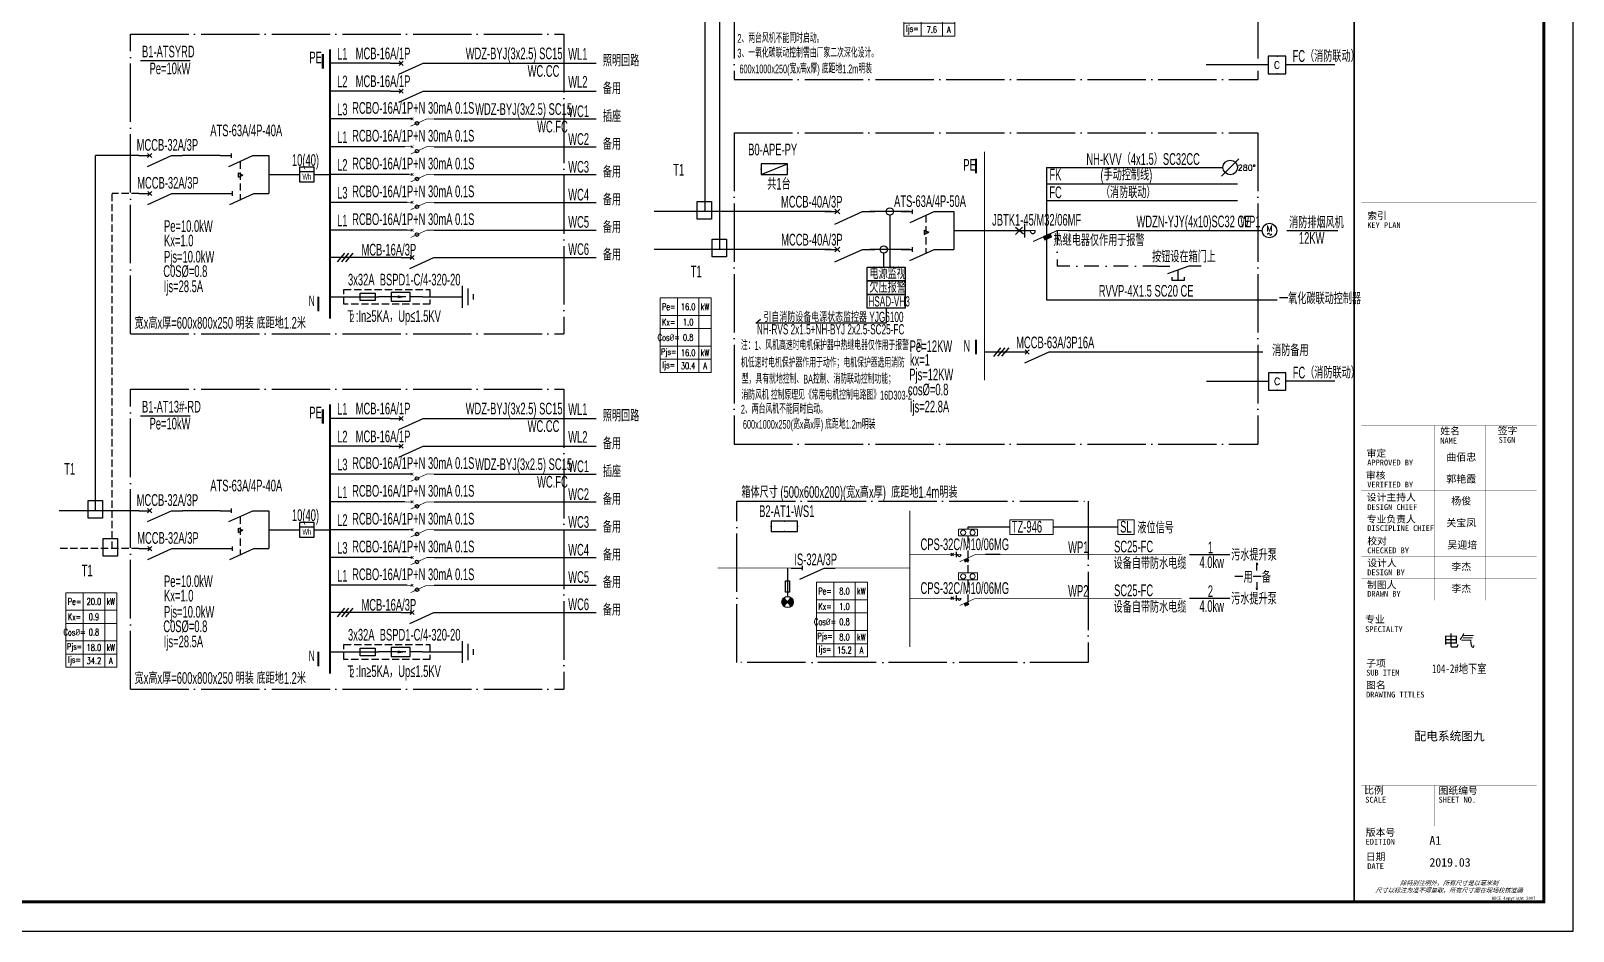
# Model space of a CAD drawing. Extents: x 776418 to 2076422, y -1170708 to 498544.
# Drawn here: x 961310 to 1014120, y -651053 to -620229 of the extents above; entities that cross this region are included whole.
import ezdxf
from ezdxf.enums import TextEntityAlignment as Align

# ---------------------------------------------------------------- set-up
doc = ezdxf.new("R2010")
doc.units = 0
doc.header["$LTSCALE"] = 1000
doc.header["$MEASUREMENT"] = 0
for name, pattern in [('CONTINOUS', [0]), ('DASH', [0.35, 0.25, -0.1]), ('DASHDOT', [1, 0.5, -0.25, 0, -0.25]), ('DASHDOT2', [0.5, 0.25, -0.125, 0, -0.125]), ('DOTE', [2.42, 2, -0.2, 0.02, -0.2]), ('HIDDEN', [0.375, 0.25, -0.125])]:
    doc.linetypes.add(name, pattern=pattern)
doc.layers.get('0').update_dxf_attribs({"linetype": 'CONTINUOUS'})
doc.layers.get('Defpoints').update_dxf_attribs({"linetype": 'CONTINUOUS'})
for name, color, linetype in [('D-TEXT', 7, 'CONTINUOUS'), ('DOTLN', 2, 'DASH'), ('DQ', 255, 'CONTINOUS'), ('EL-1', 4, 'DASH'), ('EL-SYSTEM', 1, 'CONTINUOUS'), ('EL-TEXT', 3, 'CONTINUOUS'), ('ELEMENT', 3, 'CONTINUOUS'), ('EQUIP', 3, 'CONTINUOUS'), ('EQUIP-动力', 3, 'CONTINUOUS'), ('EQUIP-箱柜', 3, 'CONTINUOUS'), ('PUB_TEXT', 255, 'CONTINUOUS'), ('SHEET_LINE', 6, 'CONTINUOUS'), ('SHEET_TEXT', 7, 'CONTINUOUS'), ('TEL_TEXT', 3, 'CONTINUOUS'), ('TEL_TITLE', 7, 'CONTINUOUS'), ('WIRE-动力', 2, 'CONTINUOUS'), ('WIRE-照明', 1, 'CONTINUOUS'), ('WIRE-系统', 4, 'CONTINUOUS'), ('字', 7, 'CONTINUOUS')]:
    doc.layers.add(name, color=color, linetype=linetype)
doc.layers.add('层1', color=7, linetype='CONTINUOUS', lineweight=0)
doc.styles.add('_COMPLEX', font='ROS', dxfattribs={"width": 0.6, "bigfont": 'JD'})
doc.styles.add('_JD', font='ros.shx', dxfattribs={"width": 0.8, "bigfont": 'JD.shx'})
doc.styles.add('_TCH_LABEL', font='COMPLEX', dxfattribs={"bigfont": 'GBCBIG'})
doc.styles.add('_TEL_DIM', font='SIMPLEX', dxfattribs={"width": 0.7, "height": 3.5, "bigfont": 'HZTXT'})
doc.styles.add('DIM_FONT', font='SIMPLEX', dxfattribs={"width": 0.7, "bigfont": 'GBCBIG'})
doc.styles.get("Standard").update_dxf_attribs({"font": 'gbenor.shx', "bigfont": 'gbcbig.shx'})
doc.styles.add('华文细黑', font='STXIHEI.TTF')

# ---------------------------------------------------------------- blocks, each defined once
blk = doc.blocks.new('M_M7')
for p, q in [((-0.25, -0.2), (0, -0.75)), ((-0.047, -0.297), (0.047, -0.203)), ((-0.047, -0.203), (0.047, -0.297))]:
    blk.add_line(p, q)
for points in [[(0, 0), (0, -0.25)], [(0, -0.75), (0, -1)]]:
    blk.add_lwpolyline(points)
at = {"width": 0.8, "flags": 9}
blk.add_attdef('S', (0.25, -0.5), '', height=0.2, dxfattribs=at)
blk = doc.blocks.new('$element$00000525')
at = {"const_width": 0.0233}
for points in [[(0, 0), (0, -0.25)], [(-0.25, -0.2), (0, -0.75), (0, -1)], [(-0.047, -0.203), (0.047, -0.297)], [(0.047, -0.203), (-0.047, -0.297)]]:
    blk.add_lwpolyline(points, dxfattribs=at)
blk.add_circle((-0.151, -0.417), 0.0615)
at = {"flags": 9}
blk.add_attdef('S', (0, 0), '', height=0.00000667, dxfattribs=at)
blk = doc.blocks.new('M_M8')
for p, q in [((-0.25, -0.2), (0, -0.75)), ((0.05, -0.25), (-0.05, -0.25))]:
    blk.add_line(p, q)
for points in [[(0, 0), (0, -0.25)], [(0, -0.75), (0, -1)]]:
    blk.add_lwpolyline(points)
at = {"style": 'DIM_FONT', "width": 0.8, "flags": 9}
blk.add_attdef('S', (0.25, -0.5), '', height=0.2, dxfattribs=at)
blk = doc.blocks.new('M_M24')
for p, q in [((-0.25, -0.375), (0.25, -0.375)), ((-0.1875, -0.5), (0.1875, -0.5)), ((-0.0625, -0.625), (0.0625, -0.625))]:
    blk.add_line(p, q)
blk.add_lwpolyline([(0, 0), (0, -0.375)])
at = {"width": 0.8, "flags": 9}
blk.add_attdef('S', (0.25, -0.5), '', height=0.2, dxfattribs=at)
blk = doc.blocks.new('M_M17')
for p, q in [((-0.1, -0.717), (-0.1, -0.283)), ((-0.1, -0.283), (0.1, -0.283)), ((0.1, -0.283), (0.1, -0.717)), ((0, -0.383), (0, -0.717)), ((0.1, -0.717), (-0.1, -0.717))]:
    blk.add_line(p, q)
for points in [[(0, 0), (0, -0.283)], [(0, -0.717), (0, -1)]]:
    blk.add_lwpolyline(points)
for points in [[(-0.033, -0.567), (0.033, -0.567), (0, -0.367), (0.033, -0.567)], [(0.033, -0.567), (0, -0.367), (-0.033, -0.567), (0.033, -0.567)], [(0, -0.367), (-0.033, -0.567), (0.033, -0.567), (0, -0.367)]]:
    blk.add_solid(points)
at = {"width": 0.8, "flags": 9}
blk.add_attdef('S', (0.25, -0.5), '', height=0.2, dxfattribs=at)
blk = doc.blocks.new('_LINKPT1')
blk.add_line((0, 0), (0, 0))
blk = doc.blocks.new('M_Z15DKY')
for p, q in [((0.5, 0.5), (-0.5, 0.5)), ((-0.5, 0.5), (-0.5, -0.5)), ((-0.5, 0.2), (0.5, 0.2)), ((0.5, -0.5), (0.5, 0.5)), ((-0.5, -0.5), (0.5, -0.5))]:
    blk.add_line(p, q)
for p in [(-0.5, 0), (0, 0.5), (0.5, 0), (0, -0.5)]:
    blk.add_blockref('_LINKPT1', p)
at = {"style": '_COMPLEX', "width": 0.6}
blk.add_text('Wh', height=0.4, dxfattribs=at).set_placement((0, -0.35), align=Align.CENTER)
at = {"width": 0.8, "flags": 9}
blk.add_attdef('A', (0, 0), '', height=0.00002, dxfattribs=at)
blk = doc.blocks.new('WDCE Copyright200X')
at = {"const_width": 0.016}
blk.add_lwpolyline([(-10.6, 1.26, 1), (-11.4, 1.26, 1)], format="xyb", close=True, dxfattribs=at)
at = {"style": '华文细黑'}
for s, p in [('WDCE ', (-11.46, 0.5)), ('     Copyright ', (-3.51, 0.5))]:
    blk.add_text(s, height=1, dxfattribs=at).set_placement(p, align=Align.BOTTOM_RIGHT)
blk.add_text('c', height=0.6, dxfattribs=at).set_placement((-11.04, 1.35), align=Align.MIDDLE_CENTER)
blk.add_attdef('200X', text='', height=1, dxfattribs=at).set_placement((-0.45, 0.5), align=Align.BOTTOM_RIGHT)
blk = doc.blocks.new('A$C51FB5BAD')
at = {"layer": 'SHEET_LINE', "const_width": 50}
blk.add_lwpolyline([(-6500, -57400), (0, -57400), (0, -6150), (-6500, -6150)], close=True, dxfattribs=at)
at = {"layer": 'SHEET_LINE', "const_width": 5}
for points in [[(-6250, -15740), (-6250, -33443)], [(-6250, -33443), (-250, -33443), (-250, -15740)], [(-5750, -32740), (-750, -32740)], [(-6250, -33443), (-250, -33443)], [(-6250, -34426), (-250, -34426)], [(-6250, -47074), (-250, -47074), (-250, -41074), (-6250, -41074), (-6250, -47074)], [(-3750, -41074), (-3750, -47074)], [(-2000, -41074), (-2000, -47074)], [(-6250, -41824), (-250, -41824)], [(-6250, -42574), (-250, -42574)], [(-6250, -43324), (-250, -43324)], [(-6250, -44074), (-250, -44074)], [(-6250, -44824), (-250, -44824)], [(-6250, -45574), (-250, -45574)], [(-6250, -46324), (-250, -46324)], [(-6250, -47550), (-250, -47550), (-250, -56400), (-6250, -56400), (-6250, -47550)], [(-6250, -49050), (-250, -49050)], [(-6250, -49800), (-250, -49800)], [(-6250, -53400), (-250, -53400)], [(-3750, -53400), (-3750, -54800)], [(-6250, -54800), (-250, -54800)], [(-6250, -55600), (-250, -55600)]]:
    blk.add_lwpolyline(points, dxfattribs=at)
at = {"layer": 'SHEET_TEXT', "xscale": 100, "yscale": 100, "zscale": 100}
blk.add_blockref('WDCE Copyright200X', (-250, -57400), dxfattribs=at).add_auto_attribs({'200X': '2007'})
at = {"layer": 'SHEET_TEXT', "style": '华文细黑'}
for s, height, p in [('索引', 240, (-6050, -33786)), ('KEY PLAN', 200, (-6050, -34126)), ('姓名', 240, (-3550, -41153)), ('签字', 240, (-1581, -41143)), ('NAME', 200, (-3550, -41504)), ('SIGN', 200, (-1550, -41480)), ('审定', 240, (-6073, -41919)), ('审核', 240, (-6095, -42671)), ('APPROVED BY', 200, (-6050, -42256)), ('VERIFIED BY', 200, (-6050, -43009)), ('设计主持人', 240, (-6068, -43424)), ('DESIGN CHIEF', 200, (-6050, -43781)), ('专业负责人', 240, (-6067, -44174)), ('校对', 240, (-6050, -44924)), ('DISCIPLINE CHIEF', 200, (-6050, -44502)), ('CHECKED BY', 200, (-6050, -45263)), ('设计人', 240, (-6050, -45674)), ('制图人', 240, (-6061, -46424)), ('DESIGN BY', 200, (-6050, -46017)), ('DRAWN BY', 200, (-6050, -46750)), ('SPECIALTY', 200, (-6123, -47962)), ('专业', 240, (-6123, -47607)), ('子项', 240, (-6088, -49108)), ('SUB ITEM', 200, (-6088, -49450)), ('图名', 240, (-6091, -49859)), ('DRAWING TITLES', 200, (-6091, -50200)), ('比例', 240, (-6156, -53458)), ('SCALE', 200, (-6119, -53800)), ('SHEET NO.', 200, (-3610, -53800)), ('图纸编号', 240, (-3610, -53468)), ('版本号', 240, (-6100, -54897)), ('EDITION', 200, (-6106, -55239)), ('日期', 240, (-6100, -55732)), ('DATE', 200, (-6050, -56074))]:
    blk.add_text(s, height=height, dxfattribs=at).set_placement(p, align=Align.TOP_LEFT)
at = {"layer": 'SHEET_TEXT', "style": '华文细黑', "oblique": 20}
for s, p in [('尺寸以标注为准不得量取，所有尺寸需在现场校核准确', (-3250, -57000)), ('除特别注明外，所有尺寸是以毫米制', (-3250, -56750))]:
    blk.add_text(s, height=150, dxfattribs=at).set_placement(p, align=Align.MIDDLE_CENTER)
at = {"layer": '字', "style": '华文细黑'}
for s, p in [('A1', (-3921, -55441)), ('2019.03', (-3921, -56193))]:
    blk.add_text(s, height=296.2, dxfattribs=at).set_placement(p)
at = {"layer": '字', "insert": (-2908, -48482), "char_height": 400, "width": 78154.16, "attachment_point": 5, "style": '华文细黑'}
blk.add_mtext('电气', dxfattribs=at)
blk = doc.blocks.new('*T180')
at = {"layer": 'Defpoints', "color": 8, "linetype": 'ByBlock', "lineweight": 0, "transparency": 16777216}
for p, q in [((0, 0), (1749, 0)), ((0, 0), (0, -2550)), ((593, 0), (593, -2550)), ((1332, 0), (1332, -2550)), ((1749, 0), (1749, -2550)), ((0, -600), (1749, -600)), ((0, -1050), (1749, -1050)), ((0, -1650), (1749, -1650)), ((0, -2100), (1749, -2100)), ((0, -2550), (1749, -2550))]:
    blk.add_line(p, q, dxfattribs=at)
at = {"color": 0, "transparency": 16777216, "attachment_point": 5, "style": '_TEL_DIM'}
for s, insert, char_height, width in [('Pe=', (297, -300), 225, 593.32), ('20.0', (962, -300), 225, 738.01), ('kW', (1540, -300), 225, 417.31), ('Kx=', (297, -825), 225, 593.32), ('0.9', (962, -825), 225, 738.01), ('Cos{\\fISOCPEUR|b0|i0|c0|p34;%%C}=', (297, -1350), 225, 593.32), ('0.8', (962, -1350), 225, 738.01), ('Pjs=', (297, -1875), 210, 593.32), ('18.0', (962, -1875), 225, 738.01), ('kW', (1540, -1875), 225, 417.31), ('Ijs=', (297, -2325), 225, 593.32), ('34.2', (962, -2325), 225, 738.01), ('A', (1540, -2325), 225, 417.31)]:
    blk.add_mtext(s, dxfattribs=dict(at, insert=insert, char_height=char_height, width=width))
blk = doc.blocks.new('$equip_U$00000105(JDQINJING)')
for p, q in [((0.5, 1), (-0.5, 1)), ((-0.5, 1), (-0.5, 0)), ((0.5, 0), (0.5, 1)), ((-0.5, 0), (0.5, 0))]:
    blk.add_line(p, q)
for p in [(0, 1), (-0.5, 0.5), (0, 0), (0.5, 0.5)]:
    blk.add_point(p)
at = {"color": 7, "style": '_TEL_DIM'}
blk.add_attdef('$TEXT$', text='', height=0.4, dxfattribs=at).set_placement((-0.002, 0.507), align=Align.MIDDLE_CENTER)
at = {"color": 7, "style": '_TEL_DIM', "flags": 1}
blk.add_attdef('A', text='', height=0.00002, dxfattribs=at).set_placement((0, 0), align=Align.MIDDLE_CENTER)
blk = doc.blocks.new('$equip$00001416')
for p, q in [((0.75, 0.6), (-0.75, 0.6)), ((-0.75, 0), (0.75, 0.6)), ((-0.75, 0.6), (-0.75, 0)), ((-0.75, 0), (0.75, 0)), ((0.75, 0), (0.75, 0.6))]:
    blk.add_line(p, q)
for p in [(-0.75, 0.3), (0, 0.6), (0, 0), (0.75, 0.3)]:
    blk.add_point(p)
at = {"style": '_TCH_LABEL', "flags": 9}
blk.add_attdef('A', (0, 0), '', height=0.00002, dxfattribs=at)
blk = doc.blocks.new('$element$00000577')
at = {"const_width": 0.0233}
for points in [[(0, 0), (0, -0.25)], [(-0.25, -0.2), (0, -0.75), (0, -1)]]:
    blk.add_lwpolyline(points, dxfattribs=at)
blk.add_arc((-0.008, -0.192), 0.0589, 81.8699, 278.1301)
at = {"flags": 9}
blk.add_attdef('S', (0, 0), '', height=0.00000667, dxfattribs=at)
blk = doc.blocks.new('$equip$00001817')
blk.add_line((-0.59, -0.59), (0.59, 0.59))
blk.add_circle((0, 0), 0.5)
at = {"color": 7, "style": '_TEL_DIM', "flags": 1}
blk.add_attdef('A', text='', height=0.00002, dxfattribs=at).set_placement((0, 0), align=Align.MIDDLE_CENTER)
at = {"color": 7, "style": '_TEL_DIM'}
blk.add_attdef('$TEXT$', text='', height=0.4, dxfattribs=at).set_placement((1.36, -0.02), align=Align.MIDDLE_CENTER)
blk = doc.blocks.new('$element$00000544')
for points in [[(-0.25, -0.333), (-0.324, -0.333), (-0.324, -0.617), (-0.25, -0.617)], [(0, -1), (0, -0.721), (-0.176, -0.235)], [(0, 0), (0, -0.283)], [(-0.324, -0.478), (-0.087, -0.478)]]:
    blk.add_lwpolyline(points)
at = {"flags": 9}
blk.add_attdef('S', (0, 0), '', height=0.00000667, dxfattribs=at)
blk = doc.blocks.new('$equip$00001811')
blk.add_circle((0, 0), 0.5)
for centre, radius, start, end in [((-0.07, -0.27), 0.0768, 17.2272, 184.2164), ((0.07, -0.23), 0.0769, 197.2591, 5.1179)]:
    blk.add_arc(centre, radius, start, end)
at = {"color": 7, "style": '_TEL_DIM'}
blk.add_attdef('$TEXT$', text='', height=0.4, dxfattribs=at).set_placement((0, 0.14), align=Align.MIDDLE_CENTER)
at = {"color": 7, "style": '_TEL_DIM', "flags": 1}
blk.add_attdef('A', text='', height=0.00002, dxfattribs=at).set_placement((0, 0), align=Align.MIDDLE_CENTER)
blk = doc.blocks.new('$element$00000596')
at = {"const_width": 0.0233}
for points in [[(0, 0), (0, -0.25)], [(-0.25, -0.2), (0, -0.75), (0, -1)]]:
    blk.add_lwpolyline(points, dxfattribs=at)
blk.add_arc((-0.008, -0.192), 0.0589, 81.8699, 278.1301)
at = {"flags": 9}
blk.add_attdef('S', (0, 0), '', height=0.00000667, dxfattribs=at)
blk = doc.blocks.new('KBO')
at = {"lineweight": 30}
for p, q in [((-1003, -47), (-1097, 47)), ((-1097, -47), (-1003, 47))]:
    blk.add_line(p, q, dxfattribs=at)
at = {"color": 2, "lineweight": 25}
blk.add_line((-921, 91), (-921, -91), dxfattribs=at)
at = {"color": 2}
for p, q in [((-644, -187), (-514, -129)), ((-641, -193), (-511, -135)), ((-638, -199), (-509, -141)), ((-636, -205), (-506, -147)), ((-633, -211), (-503, -153)), ((-630, -217), (-501, -159)), ((-628, -222), (-498, -165)), ((-625, -228), (-495, -171)), ((-623, -234), (-493, -177)), ((-620, -240), (-490, -182)), ((-617, -246), (-487, -188)), ((-615, -252), (-485, -194)), ((-612, -258), (-482, -200)), ((-609, -264), (-480, -206))]:
    blk.add_line(p, q, dxfattribs=at)
blk.add_lwpolyline([(-645, -183), (-515, -125), (-478, -210), (-608, -268)], close=True)
at = {"layer": 'ELEMENT', "xscale": 999.9899999999907, "yscale": 999.9899999999907, "zscale": 999.9899999999907, "rotation": 90}
blk.add_blockref('$element$00000596', (-1000, 0), dxfattribs=at)
blk = doc.blocks.new('$equip$00001413')
for p, q in [((0.75, 0.6), (-0.75, 0.6)), ((-0.75, 0.6), (-0.75, 0)), ((-0.75, 0), (0.75, 0)), ((0.75, 0), (0.75, 0.6))]:
    blk.add_line(p, q)
for p in [(-0.75, 0.3), (0, 0.6), (0, 0), (0.75, 0.3)]:
    blk.add_point(p)
at = {"style": '_TCH_LABEL', "flags": 9}
blk.add_attdef('A', (0, 0), '', height=0.00002, dxfattribs=at)
blk = doc.blocks.new('*T173')
at = {"layer": 'Defpoints', "color": 8, "linetype": 'ByBlock', "lineweight": 0, "transparency": 16777216}
for p, q in [((0, 0), (1749, 0)), ((0, 0), (0, -2550)), ((593, 0), (593, -2550)), ((1332, 0), (1332, -2550)), ((1749, 0), (1749, -2550)), ((0, -600), (1749, -600)), ((0, -1050), (1749, -1050)), ((0, -1650), (1749, -1650)), ((0, -2100), (1749, -2100)), ((0, -2550), (1749, -2550))]:
    blk.add_line(p, q, dxfattribs=at)
at = {"color": 0, "transparency": 16777216, "attachment_point": 5, "style": '_TEL_DIM'}
for s, insert, char_height, width in [('Pe=', (297, -300), 225, 593.32), ('8.0', (962, -300), 225, 738.01), ('kW', (1540, -300), 225, 417.31), ('Kx=', (297, -825), 225, 593.32), ('1.0', (962, -825), 225, 738.01), ('Cos{\\fISOCPEUR|b0|i0|c0|p34;%%C}=', (297, -1350), 225, 593.32), ('0.8', (962, -1350), 225, 738.01), ('Pjs=', (297, -1875), 210, 593.32), ('8.0', (962, -1875), 225, 738.01), ('kW', (1540, -1875), 225, 417.31), ('Ijs=', (297, -2325), 225, 593.32), ('15.2', (962, -2325), 225, 738.01), ('A', (1540, -2325), 225, 417.31)]:
    blk.add_mtext(s, dxfattribs=dict(at, insert=insert, char_height=char_height, width=width))
blk = doc.blocks.new('*T167')
at = {"layer": 'Defpoints', "color": 8, "linetype": 'ByBlock', "lineweight": 0, "transparency": 16777216}
for p, q in [((0, 0), (1749, 0)), ((0, 0), (0, -2550)), ((593, 0), (593, -2550)), ((1332, 0), (1332, -2550)), ((1749, 0), (1749, -2550)), ((0, -600), (1749, -600)), ((0, -1050), (1749, -1050)), ((0, -1650), (1749, -1650)), ((0, -2100), (1749, -2100)), ((0, -2550), (1749, -2550))]:
    blk.add_line(p, q, dxfattribs=at)
at = {"color": 0, "transparency": 16777216, "attachment_point": 5, "style": '_TEL_DIM'}
for s, insert, char_height, width in [('Pe=', (297, -300), 225, 593.32), ('4.0', (962, -300), 225, 738.01), ('kW', (1540, -300), 225, 417.31), ('Kx=', (297, -825), 225, 593.32), ('1.0', (962, -825), 225, 738.01), ('Cos{\\fISOCPEUR|b0|i0|c0|p34;%%C}=', (297, -1350), 225, 593.32), ('0.8', (962, -1350), 225, 738.01), ('Pjs=', (297, -1875), 210, 593.32), ('4.0', (962, -1875), 225, 738.01), ('kW', (1540, -1875), 225, 417.31), ('Ijs=', (297, -2325), 225, 593.32), ('7.6', (962, -2325), 225, 738.01), ('A', (1540, -2325), 225, 417.31)]:
    blk.add_mtext(s, dxfattribs=dict(at, insert=insert, char_height=char_height, width=width))
blk = doc.blocks.new('*T168')
at = {"layer": 'Defpoints', "color": 8, "linetype": 'ByBlock', "lineweight": 0, "transparency": 16777216}
for p, q in [((0, 0), (1749, 0)), ((0, 0), (0, -2550)), ((593, 0), (593, -2550)), ((1332, 0), (1332, -2550)), ((1749, 0), (1749, -2550)), ((0, -600), (1749, -600)), ((0, -1050), (1749, -1050)), ((0, -1650), (1749, -1650)), ((0, -2100), (1749, -2100)), ((0, -2550), (1749, -2550))]:
    blk.add_line(p, q, dxfattribs=at)
at = {"color": 0, "transparency": 16777216, "attachment_point": 5, "style": '_TEL_DIM'}
for s, insert, char_height, width in [('Pe=', (297, -300), 225, 593.32), ('16.0', (962, -300), 225, 738.01), ('kW', (1540, -300), 225, 417.31), ('Kx=', (297, -825), 225, 593.32), ('1.0', (962, -825), 225, 738.01), ('Cos{\\fISOCPEUR|b0|i0|c0|p34;%%C}=', (297, -1350), 225, 593.32), ('0.8', (962, -1350), 225, 738.01), ('Pjs=', (297, -1875), 210, 593.32), ('16.0', (962, -1875), 225, 738.01), ('kW', (1540, -1875), 225, 417.31), ('Ijs=', (297, -2325), 225, 593.32), ('30.4', (962, -2325), 225, 738.01), ('A', (1540, -2325), 225, 417.31)]:
    blk.add_mtext(s, dxfattribs=dict(at, insert=insert, char_height=char_height, width=width))

msp = doc.modelspace()

# ---------------------------------------------------------------- hatches: boundary and pattern name
h = msp.add_hatch()
h.set_pattern_fill('ANSI31', color=256, scale=10, style=0)
h.set_pattern_definition([(45, (795244.1481, -657857.3345), (-0.707106781, 0.707106781), [])])
h.paths.add_polyline_path([(996262, -627278), (996215, -627174), (995988, -627278), (996035, -627381)])

# ---------------------------------------------------------------- linework, layer by layer
at = {"linetype": 'DOTE'}
for p, q in [((985390, -609496), (985389, -621900)), ((1003320, -609496), (1003319, -621900)), ((964717, -630606), (964717, -620341)), ((964717, -620341), (979563, -620341)), ((979563, -620341), (979563, -630606)), ((985389, -621900), (1003319, -621900)), ((985389, -623722), (985388, -634380)), ((985389, -623722), (1003319, -623722)), ((1003319, -623722), (1003318, -634380)), ((964717, -630606), (979563, -630606)), ((964717, -642765), (964717, -632500)), ((964717, -632500), (979563, -632500)), ((979563, -632500), (979563, -642765)), ((985388, -634380), (1003323, -634380)), ((985489, -636326), (997519, -636326)), ((985489, -641854), (985489, -636326)), ((997519, -636326), (997519, -641854)), ((997519, -641854), (985489, -641854)), ((964717, -642765), (979563, -642765))]:
    msp.add_line(p, q, dxfattribs=at)
for p, q in [((965070, -621246), (966769, -621246)), ((1003680, -621397), (1001558, -621397)), ((995270, -626948), (995028, -627205)), ((995028, -626951), (995294, -627184)), ((1003684, -632235, 0), (1001562, -632235, 0)), ((965070, -633405), (966769, -633405))]:
    msp.add_line(p, q)
at = {"linetype": 'DASHDOT'}
for p in [(996454, -627055), (999881, -628282, 0)]:
    msp.add_line(p, (996454, -628282, 0), dxfattribs=at)
at = {"color": 1, "lineweight": 25}
msp.add_line((994505, -638155), (994001, -638155), dxfattribs=at)
at = {"linetype": 'Continuous', "const_width": 72.9}
for points in [[(971310, -621024), (971310, -621521)], [(993670, -624610), (993670, -625107)], [(971157, -629330), (971157, -629827)], [(971310, -633183), (971310, -633680)], [(971157, -641489), (971157, -641986)]]:
    msp.add_lwpolyline(points, dxfattribs=at)
msp.add_lwpolyline([(996035, -627381), (996262, -627278), (996215, -627174), (995988, -627278)], close=True)
at = {"linetype": 'Continuous', "const_width": 72.9, "elevation": 0}
msp.add_lwpolyline([(993675, -630804), (993675, -631301)], dxfattribs=at)
at = {"lineweight": 0}
msp.add_lwpolyline([(998533, -636970), (999084, -636970), (999084, -637477), (998533, -637477)], close=True, dxfattribs=at)
at = {"layer": 'D-TEXT'}
for p, q in [((1004280, -621376), (1005957, -621376)), ((996090, -624905), (1002129, -624905)), ((996090, -624905), (996090, -629441, 0)), ((996090, -625470), (1002623, -625470)), ((996090, -626034), (1002623, -626034)), ((1004319, -627066), (1006066, -627066)), ((996090, -629441, 0), (1003989, -629441, 0)), ((1004284, -632214, 0), (1005962, -632214, 0)), ((1000980, -638156), (1002359, -638156)), ((1003289, -638707), (1003289, -638440)), ((1003289, -639371), (1003273, -639298)), ((1003289, -639103), (1003289, -639371)), ((1003291, -639371), (1003306, -639298)), ((1000980, -639656), (1002359, -639656))]:
    msp.add_line(p, q, dxfattribs=at)
for points in [[(982998, -625293, 0, 0, 0), (983935, -625293, 0, 0, 0), (984240, -625916, 80, 0, 0), (984372, -626185, 0, 0, 0)], [(983596, -628775, 0, 0, 0), (984533, -628775, 0, 0, 0), (984838, -628152, 80, 0, 0), (984970, -627882, 0, 0, 0)], [(962145, -635536, 0, 0, 0), (963082, -635536, 0, 0, 0), (963387, -636159, 80, 0, 0), (963519, -636428, 0, 0, 0)], [(962743, -639018, 0, 0, 0), (963680, -639018, 0, 0, 0), (963985, -638395, 80, 0, 0), (964117, -638125, 0, 0, 0)]]:
    msp.add_lwpolyline(points, format="xyseb", dxfattribs=at)
at = {"layer": 'DOTLN', "linetype": 'DASH'}
for points in [[(972030, -629080), (974977, -629080), (974977, -629589), (972030, -629589)], [(972030, -641239), (974977, -641239), (974977, -641748), (972030, -641748)]]:
    msp.add_lwpolyline(points, close=True, dxfattribs=at)
at = {"layer": 'DQ'}
for p, q in [((990717, -626539), (990717, -628317)), ((990514, -628317), (990514, -627838)), ((990592, -629720), (990592, -630234)), ((986131, -630234), (986296, -630100)), ((990592, -630234), (986131, -630234))]:
    msp.add_line(p, q, dxfattribs=at)
for points in [[(989942, -628317), (991242, -628317), (991242, -628785), (989942, -628785)], [(989942, -628785), (991242, -628785), (991242, -629252), (989942, -629252)], [(989942, -629252), (991242, -629252), (991242, -629720), (989942, -629720)]]:
    msp.add_lwpolyline(points, close=True, dxfattribs=at)
for centre in [(990723, -626415), (990514, -627714)]:
    msp.add_circle(centre, 124, dxfattribs=at)
at = {"layer": 'EL-1'}
for p, q in [((965011, -625798), (964089, -625798)), ((964089, -637957), (964089, -625798)), ((965011, -637957), (962281, -637957))]:
    msp.add_line(p, q, dxfattribs=at)
at = {"layer": 'EL-SYSTEM'}
for points in [[(984124, -626066), (984620, -626066), (984620, -626674), (984124, -626674)], [(984637, -627361), (985132, -627361), (985132, -627970), (984637, -627970)], [(963271, -636309), (963766, -636309), (963766, -636917), (963271, -636917)], [(963783, -637604), (964279, -637604), (964279, -638213), (963783, -638213)]]:
    msp.add_lwpolyline(points, close=True, dxfattribs=at)
at = {"layer": 'ELEMENT'}
for points in [[(972586, -629465), (972586, -629205), (973096, -629205), (973096, -629465)], [(972586, -641624), (972586, -641364), (973096, -641364), (973096, -641624)]]:
    msp.add_lwpolyline(points, close=True, dxfattribs=at)
at = {"layer": 'TEL_TITLE'}
msp.add_lwpolyline([(909020, -651053), (1014120, -651053), (1014120, -591653), (909020, -591653)], close=True, dxfattribs=at)
at = {"layer": 'TEL_TITLE', "const_width": 100}
msp.add_lwpolyline([(911520, -650053), (1013120, -650053), (1013120, -592653), (911520, -592653)], close=True, dxfattribs=at)
at = {"layer": 'WIRE-动力'}
for p, q in [((972050, -627840), (971802, -628133)), ((972190, -627840), (971942, -628133)), ((972330, -627840), (972082, -628133)), ((994517, -631081, 0), (994269, -631374, 0)), ((994657, -631077, 0), (994409, -631370, 0)), ((994797, -631077, 0), (994549, -631370, 0)), ((972050, -639998), (971802, -640292)), ((972190, -639998), (971942, -640292)), ((972330, -639998), (972082, -640292))]:
    msp.add_line(p, q, dxfattribs=at)
at = {"layer": 'WIRE-照明'}
for p, q in [((984390, -614529), (984390, -626415)), ((984890, -615828), (984890, -627714)), ((973615, -621340), (971558, -621340)), ((973615, -622292), (971558, -622292)), ((974365, -623244), (971558, -623244)), ((974115, -624196), (971558, -624196)), ((963527, -636658), (963527, -624499)), ((969103, -624499), (969464, -624499)), ((969464, -624499), (969464, -625798)), ((968411, -625095), (968411, -625243)), ((968411, -625095), (968571, -625169)), ((968411, -625243), (968571, -625169)), ((969464, -625149), (970511, -625149)), ((971011, -625149), (971558, -625149)), ((974262, -625149), (971558, -625149)), ((969100, -625798), (969464, -625798)), ((974195, -626101), (971558, -626101)), ((988710, -626415), (982650, -626415)), ((991407, -626415), (990039, -626415)), ((992615, -626415), (992911, -626415)), ((992911, -626415), (992911, -627714)), ((974195, -627053), (971558, -627053)), ((991896, -627051), (991896, -627198)), ((991896, -627051), (992056, -627125)), ((991896, -627198), (992056, -627125)), ((996829, -627066), (1003472, -627066)), ((988710, -627714), (982650, -627714)), ((991411, -627714), (990043, -627714)), ((992610, -627714), (992911, -627714)), ((973989, -627986), (971558, -627986)), ((971558, -629335), (973219, -629335)), ((974719, -629335), (975532, -629335)), ((993966, -631224, 0), (995423, -631224, 0)), ((996361, -631224, 0), (1003492, -631224, 0)), ((973615, -633498), (971558, -633498)), ((973615, -634451), (971558, -634451)), ((974365, -635403), (971558, -635403)), ((974115, -636355), (971558, -636355)), ((969103, -636658), (969464, -636658)), ((969464, -636658), (969464, -637957)), ((968411, -637254), (968411, -637402)), ((968411, -637254), (968571, -637328)), ((968411, -637402), (968571, -637328)), ((969464, -637308), (970511, -637308)), ((971011, -637308), (971558, -637308)), ((974262, -637308), (971558, -637308)), ((969100, -637957), (969464, -637957)), ((974195, -638260), (971558, -638260)), ((974195, -639212), (971558, -639212)), ((973989, -640145), (971558, -640145)), ((971558, -641494), (973219, -641494)), ((974719, -641494), (975532, -641494))]:
    msp.add_line(p, q, dxfattribs=at)
at = {"layer": 'WIRE-照明', "linetype": 'ByBlock'}
for p, q in [((975115, -621340), (980663, -621340)), ((975115, -622292), (980663, -622292)), ((975115, -623244), (980663, -623244)), ((975115, -624196), (980663, -624196)), ((975115, -625149), (980663, -625149)), ((975115, -626101), (980663, -626101)), ((975115, -627053), (980663, -627053)), ((975489, -627986), (980663, -627986)), ((975115, -633498), (980663, -633498)), ((975115, -634451), (980663, -634451)), ((975115, -635403), (980663, -635403)), ((975115, -636355), (980663, -636355)), ((975115, -637308), (980663, -637308)), ((975115, -638260), (980663, -638260)), ((975115, -639212), (980663, -639212)), ((975489, -640145), (980663, -640145))]:
    msp.add_line(p, q, dxfattribs=at)
at = {"layer": 'WIRE-照明', "linetype": 'Continuous'}
for p, q in [((965004, -624499), (963527, -624499)), ((967791, -624499), (966504, -624499)), ((966511, -625798), (967823, -625798)), ((995329, -626841), (995329, -627300)), ((992911, -627066), (993966, -627066)), ((993966, -627066), (995498, -627066)), ((993966, -627066), (995498, -627066)), ((965004, -636658), (962281, -636658)), ((967791, -636658), (966504, -636658)), ((966511, -637957), (967823, -637957))]:
    msp.add_line(p, q, dxfattribs=at)
at = {"layer": 'WIRE-照明', "linetype": 'HIDDEN'}
for p, q in [((968473, -624700), (968473, -626014)), ((991958, -626544), (991958, -627843)), ((968473, -636859), (968473, -638173))]:
    msp.add_line(p, q, dxfattribs=at)
at = {"layer": 'WIRE-照明', "color": 1, "const_width": 66.5}
for points in [[(971558, -620857), (971558, -630083)], [(971558, -633015), (971558, -642242)]]:
    msp.add_lwpolyline(points, dxfattribs=at)
at = {"layer": 'WIRE-照明', "const_width": 36}
for points in [[(993967, -624362), (993966, -632193)], [(991410, -636653), (991410, -641326)]]:
    msp.add_lwpolyline(points, dxfattribs=at)
at = {"layer": 'WIRE-系统', "const_width": 23.3}
for points in [[(991410, -638155), (992910, -638155)], [(993910, -638155), (997519, -638155)], [(997519, -638155), (1000715, -638155)], [(984826, -638624), (987721, -638624)], [(984826, -638624), (987721, -638624)], [(988721, -638624), (991410, -638624)], [(991410, -639655), (992910, -639655)], [(993910, -639655), (997519, -639655)], [(997519, -639655), (1000715, -639655)]]:
    msp.add_lwpolyline(points, dxfattribs=at)
at = {"layer": '层1', "color": 4, "linetype": 'DASHDOT2', "lineweight": -3, "ltscale": 500}
for p, q in [((994826, -637223), (993395, -637222)), ((998533, -637224), (996316, -637223))]:
    msp.add_line(p, q, dxfattribs=at)
at = {"layer": '层1', "color": 4, "linetype": 'DASHDOT2', "lineweight": -3}
for p, q in [((993395, -637222), (993395, -637290)), ((993395, -637521), (993394, -638790)), ((993395, -639021), (993394, -639781))]:
    msp.add_line(p, q, dxfattribs=at)
at = {"layer": '层1', "color": 4, "lineweight": -3}
for p, q in [((1003289, -638440), (1003273, -638512)), ((1003291, -638440), (1003306, -638512))]:
    msp.add_line(p, q, dxfattribs=at)
at = {"layer": '层1', "color": 4, "linetype": 'Continuous', "lineweight": 30}
msp.add_line((987220, -638630), (987220, -639593), dxfattribs=at)
at = {"layer": '层1', "color": 7, "linetype": 'Continuous', "lineweight": -3}
for p, q in [((987071, -639663), (987071, -639906)), ((987091, -639642), (987091, -639927)), ((987111, -639664), (987111, -639905)), ((987131, -639686), (987131, -639883)), ((987151, -639708), (987151, -639861)), ((987171, -639730), (987171, -639839)), ((987191, -639752), (987191, -639816)), ((987211, -639775), (987211, -639794)), ((987229, -639775), (987229, -639794)), ((987249, -639752), (987249, -639816)), ((987269, -639730), (987269, -639839)), ((987289, -639708), (987289, -639861)), ((987309, -639686), (987309, -639883)), ((987329, -639664), (987329, -639905)), ((987349, -639642), (987349, -639927)), ((987369, -639663), (987369, -639906)), ((987389, -639693), (987389, -639876)), ((987409, -639751), (987409, -639818))]:
    msp.add_line(p, q, dxfattribs=at)
at = {"layer": '层1', "color": 4, "linetype": 'Continuous', "lineweight": -3}
for p, q in [((987349, -639927), (987091, -639642)), ((987091, -639927), (987349, -639642))]:
    msp.add_line(p, q, dxfattribs=at)
at = {"layer": '层1', "color": 2, "linetype": 'Continuous', "lineweight": 15}
for points in [[(993070, -637521), (993720, -637521), (993720, -637290), (993070, -637290)], [(993070, -639021), (993720, -639021), (993720, -638790), (993070, -638790)]]:
    msp.add_lwpolyline(points, close=True, dxfattribs=at)
at = {"layer": '层1', "color": 6, "lineweight": 15}
msp.add_lwpolyline([(994826, -636969), (996316, -636969), (996316, -637476), (994826, -637476)], close=True, dxfattribs=at)
at = {"layer": '层1', "color": 4, "linetype": 'Continuous', "lineweight": -3}
msp.add_lwpolyline([(987154, -639059), (987284, -639059), (987284, -639443), (987154, -639443)], close=True, dxfattribs=at)
at = {"layer": '层1', "color": 2, "linetype": 'Continuous', "lineweight": 15}
for centre in [(993234, -637407), (993557, -637405), (993234, -638907), (993557, -638905)]:
    msp.add_circle(centre, 87.9, dxfattribs=at)
at = {"layer": '层1', "color": 4, "linetype": 'Continuous', "lineweight": -3}
msp.add_circle((987220, -639785), 192, dxfattribs=at)

# ---------------------------------------------------------------- block references
for name, p in [('A$C51FB5BAD', (1013120, -592653)), ('*T167', (991198, -617862)), ('*T168', (982854, -629375)), ('*T180', (962508, -639468)), ('*T173', (988207, -639110))]:
    msp.add_blockref(name, p)
at = {"layer": 'DQ', "xscale": 1500, "yscale": 1500, "zscale": 1500}
for name, p, rotation in [('M_M7', (973615, -621340), 89.99999999999993), ('M_M7', (973615, -622292), 89.99999999999993), ('M_M7', (965004, -624499), 90), ('M_M8', (967791, -624499), 90), ('M_M7', (965011, -625798), 90), ('M_M8', (967823, -625798), 90), ('M_M8', (991115, -626415), 90), ('M_M8', (991110, -627714), 90), ('M_M7', (995048, -631224, 0), 90), ('M_M7', (973615, -633498), 89.99999999999993), ('M_M7', (973615, -634451), 89.99999999999993), ('M_M7', (965004, -636658), 90), ('M_M8', (967791, -636658), 90), ('M_M7', (965011, -637957), 90), ('M_M8', (967823, -637957), 90), ('M_M8', (987346, -638624), 90)]:
    msp.add_blockref(name, p, dxfattribs=dict(at, rotation=rotation))
at = {"layer": 'ELEMENT'}
for name, p, xscale, yscale, zscale, rotation in [('$element$00000525', (974115, -623244), 1000, 1000, 1000, 90), ('$element$00000525', (974115, -624196), 1000, 1000, 1000, 90), ('$element$00000525', (974115, -625149), 1000, 1000, 1000, 90), ('$element$00000525', (974115, -626101), 1000, 1000, 1000, 90), ('M_M7', (988496, -626415), 1714.285714285681, 1714.285714285681, 1714.285714285681, 90), ('$element$00000525', (974115, -627053), 1000, 1000, 1000, 90), ('$element$00000577', (995329, -627066), 1500, 1500, 1500, 90), ('M_M7', (988496, -627714), 1714.285714285681, 1714.285714285681, 1714.285714285681, 90), ('M_M7', (973989, -627986), 1500, 1500, 1500, 89.99999999999993), ('M_M24', (975532, -629335), 1500, 1500, 1500, 90), ('M_M17', (974719, -629335), -1500, 1500, 1500, 270), ('$element$00000525', (974115, -635403), 1000, 1000, 1000, 90), ('$element$00000525', (974115, -636355), 1000, 1000, 1000, 90), ('$element$00000525', (974115, -637308), 1000, 1000, 1000, 90), ('$element$00000525', (974115, -638260), 1000, 1000, 1000, 90), ('$element$00000525', (974115, -639212), 1000, 1000, 1000, 90), ('M_M7', (973989, -640145), 1500, 1500, 1500, 89.99999999999993), ('M_M17', (974719, -641494), -1500, 1500, 1500, 270), ('M_M24', (975532, -641494), 1500, 1500, 1500, 90)]:
    msp.add_blockref(name, p, dxfattribs=dict(at, xscale=xscale, yscale=yscale, zscale=zscale, rotation=rotation))
at = {"layer": 'EQUIP', "xscale": 500, "yscale": 500, "zscale": 500}
for p in [(970761, -625149), (970761, -637308)]:
    msp.add_blockref('M_Z15DKY', p, dxfattribs=at)
at = {"layer": 'EQUIP-动力'}
ref = msp.add_blockref('$equip$00001817', (1002379, -624905), dxfattribs=dict(at, xscale=500, yscale=500, zscale=500))
ref.add_attrib('$TEXT$', '280%%D', dxfattribs={"layer": '0', "color": 7, "height": 200, "style": '_TEL_DIM'}).set_placement((1002943, -624914), align=Align.MIDDLE_CENTER)
at = {"layer": 'EQUIP-动力', "xscale": 500, "yscale": 500, "zscale": 500}
msp.add_blockref('$equip$00001811', (1003722, -627066), dxfattribs=at).add_auto_attribs({'$TEXT$': 'M'})
at = {"layer": 'EQUIP-箱柜', "xscale": 600, "yscale": 600, "zscale": 600}
for p in [(1003980, -621697), (1003984, -632535, 0)]:
    msp.add_blockref('$equip_U$00000105(JDQINJING)', p, dxfattribs=at).add_auto_attribs({'$TEXT$': 'C'})
msp.add_blockref('$equip$00001416', (986767, -625145), dxfattribs=at)
at = {"layer": 'EQUIP-箱柜', "color": 1, "ltscale": 0.001, "xscale": 600, "yscale": 600, "zscale": 600}
msp.add_blockref('$equip$00001413', (987114, -637375), dxfattribs=at)
at = {"layer": 'WIRE-系统', "xscale": 1500, "yscale": 1500, "zscale": 1500, "rotation": 90}
msp.add_blockref('$element$00000544', (999881, -628282, 0), dxfattribs=at)
at = {"layer": '层1', "color": 4, "lineweight": -3}
for p in [(993910, -638155), (993910, -639655)]:
    msp.add_blockref('KBO', p, dxfattribs=at)

# ---------------------------------------------------------------- texts
at = {"layer": 'D-TEXT', "style": '_JD', "width": 0.6}
for s, height, p in [('2、两台风机不能同时启动。', 300, (985503, -620638, 0)), ('L1', 400, (971796, -621211)), ('WL1', 400, (979710, -621221)), ('照明回路', 400, (980896, -621443)), ('3、一氧化碳联动控制需由厂家二次深化设计。', 300, (985503, -621140, 0)), ('FC（消防联动）', 400, (1004513, -621290, 1146)), ('600x1000x250(宽x高x厚) 底距地1.2m明装', 300, (985574, -621683)), ('L2', 400, (971796, -622163)), ('WL2', 400, (979710, -622173)), ('备用', 400, (980896, -622396)), ('L3', 400, (971796, -623116)), ('RCBO-16A/1P+N 30mA 0.1S', 400, (972313, -623067)), ('WC1', 400, (979710, -623180)), ('插座', 400, (980896, -623348)), ('L1', 400, (971796, -624068)), ('RCBO-16A/1P+N 30mA 0.1S', 400, (972313, -624019)), ('WC2', 400, (979710, -624132)), ('备用', 400, (980896, -624300)), ('B0-APE-PY', 400, (985872, -624491)), ('L2', 400, (971796, -625020)), ('RCBO-16A/1P+N 30mA 0.1S', 400, (972313, -624972)), ('WC3', 400, (979710, -625084)), ('PE', 400, (993238, -625020)), ('NH-KVV（4x1.5）SC32CC', 400, (997450, -624817)), ('备用', 400, (980896, -625253)), ('T1', 400, (983307, -625183)), ('共1台', 400, (986524, -625669)), ('FK               (手动控制线)', 400, (996187, -625350)), ('L3', 400, (971796, -625972)), ('RCBO-16A/1P+N 30mA 0.1S', 400, (972313, -625924)), ('WC4', 400, (979710, -626036)), ('备用', 400, (980896, -626205)), ('FC               （消防联动）', 400, (996183, -625956)), ('MCCB-40A/3P', 400, (986995, -626279)), ('ATS-63A/4P-50A', 400, (990868, -626259, -2980)), ('L1', 400, (971796, -626925)), ('RCBO-16A/1P+N 30mA 0.1S', 400, (972313, -626876)), ('WC5', 400, (979710, -626969)), ('备用', 400, (980896, -627147)), ('JBTK1-45/M32/06MF', 400, (994225, -626898)), ('WDZN-YJY(4x10)SC32 CE', 400, (999167, -626955)), ('WP1', 400, (1002721, -626957)), ('消防排烟风机', 400, (1004392, -626986)), ('MCCB-40A/3P', 400, (987002, -627578)), ('热继电器仅作用于报警', 400, (996326, -627593)), ('12KW', 400, (1004730, -627520, -124)), ('MCB-16A/3P', 400, (972631, -627921)), ('WC6', 400, (979710, -627903)), ('备用', 400, (980896, -628090)), ('按钮设在箱门上', 400, (999703, -628158, 0)), ('T1', 400, (983905, -628665)), ('电源监视', 400, (990024, -628729, 37)), ('3x32A  BSPD1-C/4-320-20', 400, (972169, -628946)), ('欠压报警', 400, (990024, -629197, 37)), ('RVVP-4X1.5 SC20 CE', 400, (997876, -629330, 0)), ('HSAD-VH3', 350, (989988, -629665, 37)), ('一氧化碳联动控制器', 400, (1004051, -629588, 0)), ('宽x高x厚=600x800x250 明装 底距地1.2米', 400, (964862, -630427)), ('T :In≥5KA，Up≤1.5KV', 400, (972153, -630193)), ('引自消防设备电源状态监控器 YJG6100 ', 350, (986393, -630198)), ('NH-RVS 2x1.5+NH-BYJ 2x2.5-SC25-FC ', 350, (986171, -630621)), ('注：1、风机高速时电机保护器中热继电器仅作用于报警，风', 300, (985622, -631151, 0)), ('Pe=12KW', 400, (991403, -631226)), ('N', 400, (993243, -631214, 0)), ('MCCB-63A/3P16A', 400, (995048, -631097, 0)), ('消防备用', 400, (1003812, -631365, -124)), ('机低速时电机保护器作用于动作；电机保护器选用消防', 300, (985622, -631749, 0)), ('kx=1', 400, (991409, -631695)), ('型，具有就地控制、BA控制、消防联动控制功能；', 300, (985652, -632305, 0)), ('Pjs=12KW', 400, (991387, -632194)), ('FC（消防联动）', 400, (1004518, -632128, 1146)), ('消防风机 控制原理见《常用电机控制电路图》16D303-2', 300, (985641, -632853, 0)), ('cos%%C=0.8', 400, (991345, -632708)), ('L1', 400, (971796, -633370)), ('WL1', 400, (979710, -633380)), ('照明回路', 400, (980896, -633602)), ('2、两台风机不能同时启动。', 300, (985623, -633334, 0)), ('Ijs=22.8A', 400, (991407, -633293)), ('600x1000x250(宽x高x厚) 底距地1.2m明装', 300, (985693, -633852)), ('L2', 400, (971796, -634322)), ('WL2', 400, (979710, -634332)), ('备用', 400, (980896, -634555)), ('T1', 400, (962453, -635426)), ('L3', 400, (971796, -635275)), ('RCBO-16A/1P+N 30mA 0.1S', 400, (972313, -635226)), ('WC1', 400, (979710, -635338)), ('插座', 400, (980896, -635507)), ('L1', 400, (971796, -636227)), ('RCBO-16A/1P+N 30mA 0.1S', 400, (972313, -636178)), ('箱体尺寸 (500x600x200)(宽x高x厚)  底距地1.4m明装', 400, (985639, -636218)), ('WC2', 400, (979710, -636291)), ('备用', 400, (980896, -636459)), ('L2', 400, (971796, -637179)), ('RCBO-16A/1P+N 30mA 0.1S', 400, (972313, -637131)), ('WC3', 400, (979710, -637243)), ('B2-AT1-WS1', 400, (986248, -636873)), ('备用', 400, (980896, -637411)), ('TZ-946', 400, (994900, -637405)), ('SL', 400, (998607, -637406)), ('液位信号', 400, (999199, -637438)), ('L3', 400, (971796, -638131)), ('RCBO-16A/1P+N 30mA 0.1S', 400, (972313, -638083)), ('WC4', 400, (979710, -638195)), ('备用', 400, (980896, -638364)), ('CPS-32C/M10/06MG', 400, (991774, -638007)), ('WP1', 400, (996827, -638106)), ('SC25-FC', 400, (998401, -638084)), ('1', 400, (1001611, -638113)), ('污水提升泵', 400, (1002411, -638366)), ('IS-32A/3P', 400, (987453, -638524)), ('设备自带防水电缆', 400, (998382, -638650)), ('4.0kw', 400, (1001325, -638622)), ('T1', 400, (963051, -638908)), ('L1', 400, (971796, -639084)), ('RCBO-16A/1P+N 30mA 0.1S', 400, (972313, -639035)), ('WC5', 400, (979710, -639128)), ('备用', 400, (980896, -639306)), ('一用一备', 400, (1002521, -639128)), ('CPS-32C/M10/06MG', 400, (991774, -639507)), ('WP2', 400, (996827, -639606)), ('SC25-FC', 400, (998401, -639584)), ('2', 400, (1001611, -639613)), ('污水提升泵', 400, (1002411, -639866)), ('MCB-16A/3P', 400, (972631, -640080)), ('WC6', 400, (979710, -640061)), ('备用', 400, (980896, -640249)), ('设备自带防水电缆', 400, (998382, -640150)), ('4.0kw', 400, (1001325, -640122)), ('3x32A  BSPD1-C/4-320-20', 400, (972169, -641105)), ('宽x高x厚=600x800x250 明装 底距地1.2米', 400, (964862, -642586)), ('T :In≥5KA，Up≤1.5KV', 400, (972153, -642352))]:
    msp.add_text(s, height=height, dxfattribs=at).set_placement(p)
at = {"layer": 'EL-TEXT', "style": '华文细黑'}
msp.add_text('配电系统图九', height=294, dxfattribs=at).set_placement((1008687, -644524))
at = {"layer": 'PUB_TEXT', "style": '_JD', "width": 0.6}
for p in [(970250, -624851), (970250, -637010)]:
    msp.add_text('10(40)', height=400, dxfattribs=at).set_placement(p)
at = {"layer": 'SHEET_TEXT', "style": '华文细黑'}
msp.add_text('吴迎培', height=250, dxfattribs=at).set_placement((1009812, -637705), align=Align.TOP_LEFT)
for tag, p in [('曲佰忠', (1010288, -634698)), ('郭艳霞', (1010288, -635448)), ('杨俊', (1010288, -636198)), ('关宝凤', (1010288, -636948)), ('李杰', (1010288, -638448)), ('李杰', (1010288, -639198))]:
    msp.add_attdef(tag, text='', height=250, dxfattribs=at).set_placement(p, align=Align.TOP_CENTER)
at = {"layer": 'TEL_TEXT', "color": 7, "style": '_JD', "width": 0.6}
for s, p in [('B1-ATSYRD', (965117, -621138)), ('PE', (970847, -621339)), ('MCB-16A/1P', (972434, -621201)), ('WDZ-BYJ(3x2.5) SC15', (976199, -621202)), ('Pe=10kW', (965375, -621716)), (' WC.CC', (978231, -621802)), ('MCB-16A/1P', (972434, -622154)), ('WDZ-BYJ(3x2.5) SC15', (976524, -623106)), ('ATS-63A/4P-40A', (967455, -623837)), (' WC.FC', (978556, -623707)), ('MCCB-32A/3P', (964933, -624333, 0)), ('MCCB-32A/3P', (964952, -625632, 0)), ('B1-AT13#-RD', (965117, -633297)), ('PE', (970847, -633498)), ('MCB-16A/1P', (972434, -633360)), ('WDZ-BYJ(3x2.5) SC15', (976199, -633361)), ('Pe=10kW', (965375, -633875)), (' WC.CC', (978231, -633961)), ('MCB-16A/1P', (972434, -634313)), ('WDZ-BYJ(3x2.5) SC15', (976524, -635265)), ('ATS-63A/4P-40A', (967455, -635996)), (' WC.FC', (978556, -635866)), ('MCCB-32A/3P', (964933, -636492, 0)), ('MCCB-32A/3P', (964952, -637791, 0))]:
    msp.add_text(s, height=400, dxfattribs=at).set_placement(p)
at = {"layer": 'TEL_TEXT', "style": '_JD', "width": 0.6}
for s, p in [('Pe=10.0kW', (965870, -627112, 147236)), ('Kx=1.0', (965870, -627607)), ('Pjs=10.0kW', (965870, -628161, 147236)), ('C0S%%C=0.8', (965846, -628656, 147236)), ('Ijs=28.5A', (965861, -629175, 147236)), ('Pe=10.0kW', (965870, -639271, 147236)), ('Kx=1.0', (965870, -639766)), ('Pjs=10.0kW', (965870, -640320, 147236)), ('C0S%%C=0.8', (965846, -640815, 147236)), ('Ijs=28.5A', (965861, -641334, 147236))]:
    msp.add_text(s, height=400, dxfattribs=at).set_placement(p)
at = {"layer": 'TEL_TEXT', "linetype": 'Continuous', "style": '_JD', "width": 0.6}
for p in [(970827, -629646), (970827, -641805)]:
    msp.add_text('N', height=350, dxfattribs=at).set_placement(p)
at = {"layer": 'TEL_TEXT', "ltscale": 2, "style": '_JD', "width": 0.6}
for p in [(972246, -630201), (972246, -642360)]:
    msp.add_text('2', height=288, dxfattribs=at).set_placement(p)
at = {"layer": '字', "style": '华文细黑', "width": 0.75}
msp.add_text('104-2#地下室', height=300, dxfattribs=at).set_placement((1009286, -642217))

doc.saveas('drawing.dxf')
